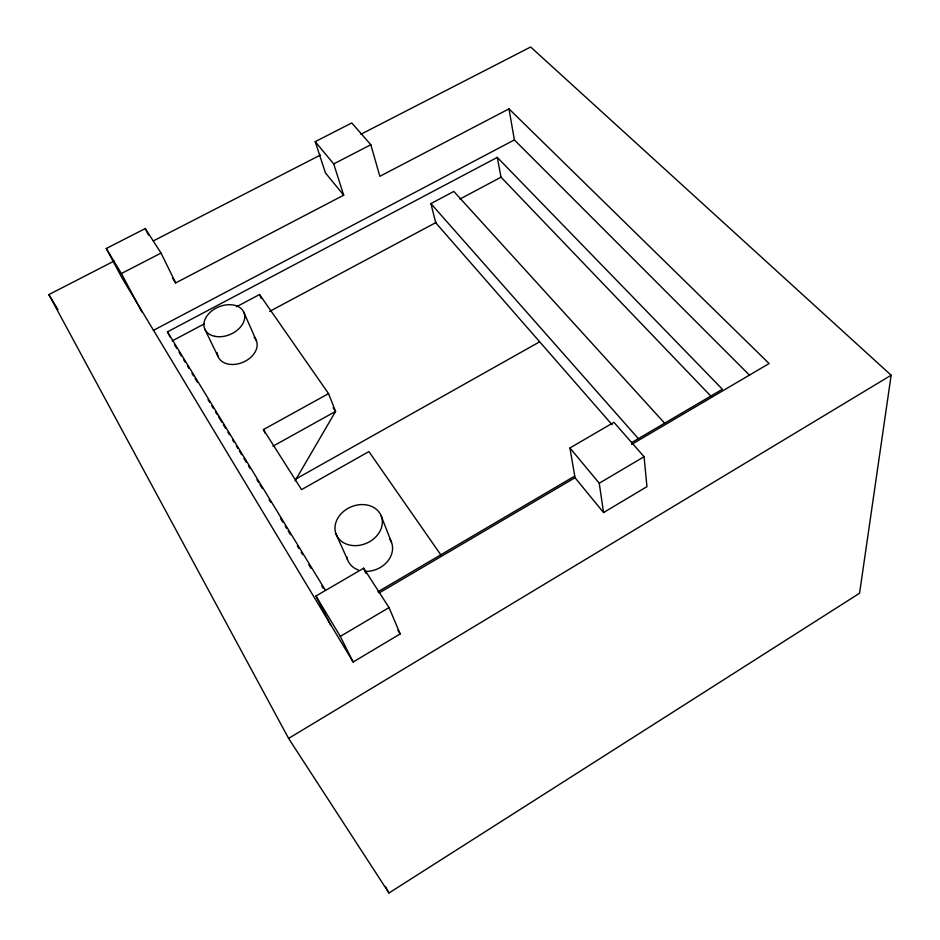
<?xml version="1.0" encoding="UTF-8"?>
<svg xmlns="http://www.w3.org/2000/svg" width="940" height="940" viewBox="0 0 940 940"><rect width="100%" height="100%" fill="white"/><g stroke="black" fill="none" stroke-linecap="round" stroke-linejoin="round"><path stroke-width="1.41" d="M360.913 134.232L530.654 47L891.155 375.224L859.559 593.246L388.96 893L288.592 738.405L48.845 294.596L114.128 261.05M295.089 480.845L335.58 411.414L328.542 393.613L259.558 294.537L236.434 306.816M288.592 738.405L891.155 375.224M631.562 444.456L769.096 363.545L508.987 108.876L379.854 176.309L370.83 144.737L351.76 122.964L315.206 141.658L333.7 163.912L343.688 195.191L175.674 282.916L161.046 253.072L145.277 228.549L106.279 248.501L122.094 278.087L353.135 662.007L400.193 633.924L389.019 607.593L363.686 568.195L315.946 596.019L330.551 624.9M603.55 512.559L646.955 486.65L644.064 456.711L613.938 422.319L569.934 447.969L575.022 477.72L603.55 512.559L599.25 483.231L569.934 447.969M353.135 662.007L340.315 636.404L389.019 607.593M599.25 483.231L644.064 456.711M377.845 591.836L574.728 476.075M631.516 442.681L722.39 389.254L497.284 157.391L167.473 331.855L170.163 337.037M379.184 592.928L575.022 477.72M295.677 479.106L539.572 341.855M272.929 446.218L335.58 411.414L333.077 407.807M265.186 433.293L263.423 429.58L328.542 393.613M269.674 311.375L436.289 222.357M172.184 340.914L204.309 323.865M612.128 424.786L435.702 222.721L430.908 203.592L453.832 191.431L664.592 423.141M459.907 199.069L501.02 177.178L497.284 157.391M153.349 330.398L514.368 139.919L508.987 108.876M106.279 248.501L121.389 273.54L161.046 253.072M333.7 163.912L370.83 144.737M153.302 240.922L320.434 155.03M514.368 139.919L749.615 375.307M501.02 177.178L711.545 396.856M430.908 203.592L638.319 438.592M343.688 195.191L325.452 172.925L315.206 141.658M440.825 554.882L368.903 451.576L301.576 489.611L263.423 429.58M172.537 278.029L175.674 282.916M397.867 630.282L400.193 633.924M167.473 331.855L325.475 590.379M174.476 344.674L176.755 348.423M179.047 352.171L181.338 355.919M183.629 359.668L185.157 362.17M187.448 365.919L188.975 368.421M192.03 373.427L193.558 375.918M195.074 378.421L197.365 382.169M208.057 399.676L209.585 402.179M211.876 405.927L213.404 408.43M215.683 412.178L217.211 414.669M218.738 417.172L221.793 422.178M223.321 424.68L225.612 428.429M227.903 432.177L229.43 434.68M232.486 439.673L234.001 442.176M236.292 445.924L237.82 448.427M239.347 450.93L241.639 454.678M243.93 458.426L246.221 462.174M248.513 465.935L250.04 468.426M256.902 479.682L258.43 482.185M259.957 484.676L262.248 488.436M269.122 499.68L270.649 502.183M280.567 518.434L282.858 522.182M285.149 525.93L286.676 528.433M288.204 530.936L290.495 534.684M297.357 545.94L298.885 548.431M301.176 552.191L302.704 554.682M308.813 564.693L311.105 568.442M321.786 585.937L323.313 588.44M48.845 294.596L57.986 309.66M315.946 596.019L340.315 636.404M385.435 886.561L388.96 893M121.389 273.54L141.869 311.963M145.277 228.549L148.485 235.059M204.638 328.812L218.057 356.542M335.85 533.591L347.424 559.406M243.871 312.386L256.267 340.433M363.686 568.195L365.919 573.33M259.558 294.537L261.203 298.438M381.311 516.213A24.346 19.764 -23.2 0 1 353.311 545.588A24.346 19.764 -23.2 0 1 341.338 513.51A24.346 19.764 -23.2 0 1 381.311 516.213L391.545 542.474M254.094 337.19A20.727 14.84 -23 0 1 242.943 362.299A20.727 14.84 -23 0 1 217.269 352.712M389.795 539.078A23.641 19.493 -23.6 0 1 388.173 560.604A23.641 19.493 -23.6 0 1 365.319 571.332M358.481 570.051A23.641 19.493 -23.6 0 1 346.789 556.927M214.672 336.309A21.268 14.934 -22.8 0 0 244.741 316.204A21.268 14.934 -22.8 0 0 213.498 309.66A21.268 14.934 -22.8 0 0 214.672 336.309"/></g></svg>
